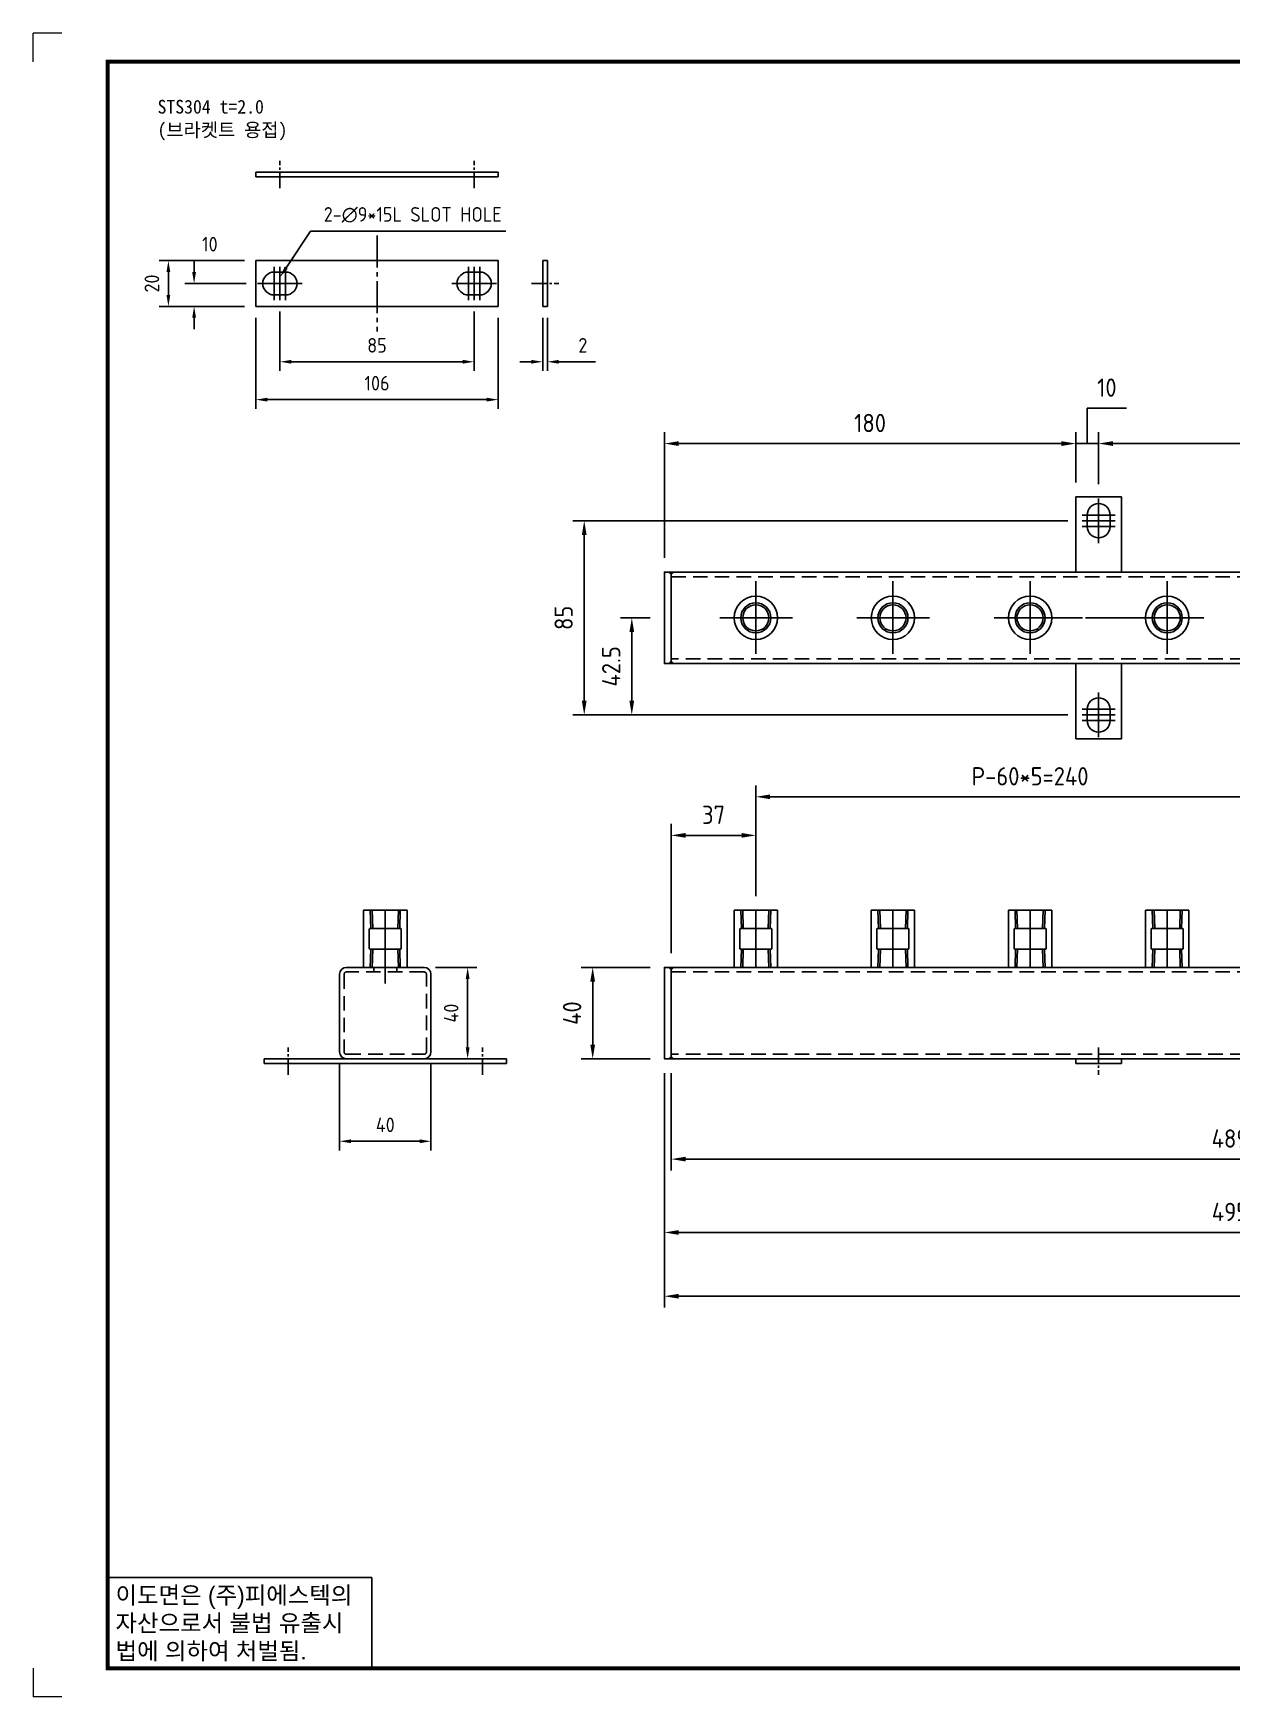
# Model space of a CAD drawing. Header units: millimetres. Extents: x 24815 to 37444, y -10619 to 6020.
# Drawn here: x 25704 to 26228, y -10619 to -9890 of the extents above; entities that cross this region are included whole.
import ezdxf
from ezdxf.enums import TextEntityAlignment as Align

# ---------------------------------------------------------------- set-up
doc = ezdxf.new("R2010")
doc.units = ezdxf.units.MM
for name, pattern in [('CENTER', [50.8, 31.75, -6.35, 6.35, -6.35]), ('CENTER1', [10, 7, -1, 1, -1]), ('HIDDEN2', [4.7625, 3.175, -1.5875])]:
    doc.linetypes.add(name, pattern=pattern)
for name, color, linetype in [('______', 7, 'Continuous'), ('CENTER', 1, 'CENTER'), ('FORMAT-1', 7, 'Continuous'), ('THIN', 3, 'Continuous')]:
    doc.layers.add(name, color=color, linetype=linetype)
doc.styles.add('h1', font='')
doc.styles.add('HAN', font='')
doc.styles.get("Standard").update_dxf_attribs({"font": 'ISOCP.SHX', "bigfont": 'WHGTXT.SHX'})
doc.styles.get('h1').set_extended_font_data('New Gulim')
doc.styles.get('HAN').set_extended_font_data('GulimChe')
doc.dimstyles.new('PS-2', dxfattribs={"dimscale": 2, "dimtxt": 3.2, "dimasz": 2.5, "dimexe": 2, "dimexo": 2.5, "dimgap": 2, "dimtad": 1, "dimtoh": 1, "dimrnd": 0.05, "dimzin": 12, "dimdsep": 46, "dimtxsty": 'Standard', "dimcen": 0, "dimclrt": 2, "dimazin": 3, "dimtfac": 1, "dimtofl": 0, "dimtmove": 0, "dimatfit": 3, "dimfxl": 0.18, "dimtolj": 1, "dimtzin": 0, "dimarcsym": 0})
doc.dimstyles.new('PS-2.5', dxfattribs={"dimscale": 2.5, "dimtxt": 3.2, "dimasz": 2.5, "dimexe": 2, "dimexo": 2.5, "dimgap": 2, "dimtad": 1, "dimtoh": 1, "dimrnd": 0.05, "dimzin": 12, "dimdsep": 46, "dimtxsty": 'Standard', "dimcen": 0, "dimclrt": 2, "dimazin": 3, "dimtfac": 1, "dimtofl": 0, "dimtmove": 0, "dimatfit": 3, "dimfxl": 0.18, "dimtolj": 1, "dimtzin": 0, "dimarcsym": 0})

# ---------------------------------------------------------------- blocks, each defined once
blk = doc.blocks.new('t3')
for p, q in [((0, 15.88), (46.25, 15.88)), ((0, 15.88), (0, 0)), ((46.25, 15.88), (46.25, 0)), ((0, 0), (46.25, 0))]:
    blk.add_line(p, q)
at = {"color": 1, "style": 'h1'}
for s, p in [('이도면은 (주)피에스텍의', (1.4, 11.29)), ('자산으로서 불법 유출시', (1.4, 6.41)), ('법에 의하여 처벌됨.', (1.4, 1.52))]:
    blk.add_text(s, height=3, dxfattribs=at).set_placement(p)
blk = doc.blocks.new('format-3')
at = {"color": 3, "lineweight": 9}
for p, q in [((0, 286.3), (0, 291.3)), ((5, 291.3), (0, 291.3)), ((0, 5), (0, 0)), ((5, 0), (0, 0))]:
    blk.add_line(p, q, dxfattribs=at)
at = {"layer": 'FORMAT-1', "const_width": 0.7}
blk.add_lwpolyline([(13, 5), (13, 286.3), (414.5, 286.3), (414.5, 5)], close=True, dxfattribs=at)
blk.add_blockref('t3', (13, 5))
at = {"style": 'HAN'}
for tag, height, p in [('MODEL-NAME', 3, (386.1, 31.53)), ('SCALE', 2.7, (320.81, 26.29)), ('PART-NAME', 3, (386.1, 26.29)), ('DRA-BY', 3, (260.72, 19.44)), ('CH-BY', 3, (277.21, 19.44)), ('APP-BY', 3, (293.7, 19.44)), ('PART-NO', 3, (386.1, 21.01)), ('CH-DATE', 2.5, (277.21, 7.47)), ('관련업체', 3, (333.52, 9.26)), ('DRA-DATE', 2.5, (260.72, 7.47)), ('APP-DATE', 2.5, (293.7, 7.47))]:
    blk.add_attdef(tag, text='', height=height, dxfattribs=at).set_placement(p, align=Align.MIDDLE_CENTER)
blk = doc.blocks.new('*D330')
at = {"layer": '______', "color": 0, "lineweight": -2, "ltscale": 10, "transparency": 16777216}
for p, q in [((25980.25, -10345.47), (25980.25, -10420.26)), ((26475.25, -10345.48), (26475.25, -10420.26)), ((25986.5, -10415.26), (26469, -10415.26))]:
    blk.add_line(p, q, dxfattribs=at)
at = {"layer": '______', "color": 0, "ltscale": 10, "transparency": 16777216}
for points in [[(25986.5, -10414.22), (25986.5, -10416.3), (25980.25, -10415.26)], [(26469, -10414.22), (26469, -10416.3), (26475.25, -10415.26)]]:
    blk.add_solid(points, dxfattribs=at)
at = {"layer": 'Defpoints', "color": 0, "ltscale": 10, "transparency": 16777216}
for p in [(25980.25, -10339.22), (26475.25, -10339.23), (26475.25, -10415.26)]:
    blk.add_point(p, dxfattribs=at)
at = {"layer": '______', "color": 2, "ltscale": 10, "transparency": 16777216, "insert": (26227.75, -10406.26), "char_height": 8, "attachment_point": 5}
blk.add_mtext('\\A1;495', dxfattribs=at)
blk = doc.blocks.new('*D331')
at = {"layer": '______', "color": 0, "lineweight": -2, "ltscale": 10, "transparency": 16777216}
for p, q in [((25983.25, -10345.47), (25983.25, -10388.14)), ((26472.25, -10345.48), (26472.25, -10388.14)), ((25989.5, -10383.14), (26466, -10383.14))]:
    blk.add_line(p, q, dxfattribs=at)
at = {"layer": '______', "color": 0, "ltscale": 10, "transparency": 16777216}
for points in [[(25989.5, -10382.1), (25989.5, -10384.18), (25983.25, -10383.14)], [(26466, -10382.1), (26466, -10384.18), (26472.25, -10383.14)]]:
    blk.add_solid(points, dxfattribs=at)
at = {"layer": 'Defpoints', "color": 0, "ltscale": 10, "transparency": 16777216}
for p in [(25983.25, -10339.22), (26472.25, -10339.23), (26472.25, -10383.14)]:
    blk.add_point(p, dxfattribs=at)
at = {"layer": '______', "color": 2, "ltscale": 10, "transparency": 16777216, "insert": (26227.75, -10374.14), "char_height": 8, "attachment_point": 5}
blk.add_mtext('\\A1;489', dxfattribs=at)
blk = doc.blocks.new('*D332')
at = {"layer": '______', "color": 0, "lineweight": -2, "ltscale": 10, "transparency": 16777216}
for p, q in [((26515.25, -10325.47), (26515.25, -10448.17)), ((25980.25, -10345.47), (25980.25, -10448.17)), ((26509, -10443.17), (25986.5, -10443.17))]:
    blk.add_line(p, q, dxfattribs=at)
at = {"layer": '______', "color": 0, "ltscale": 10, "transparency": 16777216}
for points in [[(25986.5, -10442.13), (25986.5, -10444.22), (25980.25, -10443.17)], [(26509, -10442.13), (26509, -10444.22), (26515.25, -10443.17)]]:
    blk.add_solid(points, dxfattribs=at)
at = {"layer": 'Defpoints', "color": 0, "ltscale": 10, "transparency": 16777216}
for p in [(26515.25, -10319.22), (25980.25, -10339.22), (25980.25, -10443.17)]:
    blk.add_point(p, dxfattribs=at)
at = {"layer": '______', "color": 2, "ltscale": 10, "transparency": 16777216, "insert": (26247.75, -10434.17), "char_height": 8, "attachment_point": 5}
blk.add_mtext('\\A1;535', dxfattribs=at)
blk = doc.blocks.new('*D333')
at = {"layer": '______', "color": 0, "lineweight": -2, "ltscale": 10, "transparency": 16777216}
for p, q in [((25974, -10299.22), (25943.87, -10299.22)), ((25948.87, -10332.97), (25948.87, -10305.47)), ((25974, -10339.22), (25943.87, -10339.22))]:
    blk.add_line(p, q, dxfattribs=at)
at = {"layer": '______', "color": 0, "ltscale": 10, "transparency": 16777216}
for points in [[(25947.82, -10305.47), (25949.91, -10305.47), (25948.87, -10299.22)], [(25947.82, -10332.97), (25949.91, -10332.97), (25948.87, -10339.22)]]:
    blk.add_solid(points, dxfattribs=at)
at = {"layer": 'Defpoints', "color": 0, "ltscale": 10, "transparency": 16777216}
for p in [(25948.87, -10299.22), (25980.25, -10299.22), (25980.25, -10339.22)]:
    blk.add_point(p, dxfattribs=at)
at = {"layer": '______', "color": 2, "ltscale": 10, "transparency": 16777216, "insert": (25939.87, -10319.22), "char_height": 8, "attachment_point": 5, "rotation": 90}
blk.add_mtext('\\A1;40', dxfattribs=at)
blk = doc.blocks.new('*D334')
at = {"layer": '______', "color": 0, "lineweight": -2, "ltscale": 10, "transparency": 16777216}
for p, q in [((26020.25, -10267.97), (26020.25, -10219.54)), ((26254, -10224.54), (26026.5, -10224.54)), ((26260.25, -10267.97), (26260.25, -10219.54))]:
    blk.add_line(p, q, dxfattribs=at)
at = {"layer": '______', "color": 0, "ltscale": 10, "transparency": 16777216}
for points in [[(26026.5, -10223.5), (26026.5, -10225.58), (26020.25, -10224.54)], [(26254, -10223.5), (26254, -10225.58), (26260.25, -10224.54)]]:
    blk.add_solid(points, dxfattribs=at)
at = {"layer": 'Defpoints', "color": 0, "ltscale": 10, "transparency": 16777216}
for p in [(26020.25, -10224.54), (26020.25, -10274.22), (26260.25, -10274.22)]:
    blk.add_point(p, dxfattribs=at)
at = {"layer": '______', "color": 2, "ltscale": 10, "transparency": 16777216, "insert": (26140.25, -10215.54), "char_height": 8, "attachment_point": 5}
blk.add_mtext('\\A1;P-60*5=240', dxfattribs=at)
blk = doc.blocks.new('*D335')
at = {"layer": '______', "color": 0, "lineweight": -2, "ltscale": 10, "transparency": 16777216}
for p, q in [((25983.25, -10292.97), (25983.25, -10236.41)), ((26020.25, -10267.97), (26020.25, -10236.41)), ((25989.5, -10241.41), (26014, -10241.41))]:
    blk.add_line(p, q, dxfattribs=at)
at = {"layer": '______', "color": 0, "ltscale": 10, "transparency": 16777216}
for points in [[(25989.5, -10240.36), (25989.5, -10242.45), (25983.25, -10241.41)], [(26014, -10240.36), (26014, -10242.45), (26020.25, -10241.41)]]:
    blk.add_solid(points, dxfattribs=at)
at = {"layer": 'Defpoints', "color": 0, "ltscale": 10, "transparency": 16777216}
for p in [(26020.25, -10241.41), (26020.25, -10274.22), (25983.25, -10299.22)]:
    blk.add_point(p, dxfattribs=at)
at = {"layer": '______', "color": 2, "ltscale": 10, "transparency": 16777216, "insert": (26001.75, -10232.41), "char_height": 8, "attachment_point": 5}
blk.add_mtext('\\A1;37', dxfattribs=at)
blk = doc.blocks.new('rcw345trcw45t')
for p, q in [((53002.75, -14361.01), (52983.75, -14361.01)), ((52983.75, -14361.01), (52983.75, -14386.01)), ((52987.52, -14361.01), (52987.77, -14369.01)), ((52998.97, -14361.01), (52998.72, -14369.01)), ((53002.75, -14386.01), (53002.75, -14361.01)), ((52987.52, -14386.01), (52987.77, -14378.01)), ((52998.97, -14386.01), (52998.72, -14378.01)), ((52983.75, -14386.01), (53002.75, -14386.01))]:
    blk.add_line(p, q)
blk.add_lwpolyline([(52986.25, -14377.76, 0.414214), (52986.5, -14378.01), (53000, -14378.01, 0.414214), (53000.25, -14377.76), (53000.25, -14369.26, 0.414214), (53000, -14369.01), (52986.5, -14369.01, 0.414214), (52986.25, -14369.26)], format="xyb", close=True)
at = {"layer": 'CENTER'}
blk.add_lwpolyline([(52993.25, -14386.01), (52993.25, -14378.01), (52993.25, -14369.01), (52993.25, -14361.01)], dxfattribs=at)
at = {"layer": 'THIN'}
for p, q in [((52986.67, -14361.01), (52986.92, -14369.01)), ((52999.83, -14361.01), (52999.58, -14369.01)), ((52986.67, -14386.01), (52986.92, -14378.01)), ((52999.83, -14386.01), (52999.58, -14378.01))]:
    blk.add_line(p, q, dxfattribs=at)
blk = doc.blocks.new('*D336')
at = {"color": 0, "lineweight": -2, "transparency": 16777216}
for p, q in [((25838.12, -10341.22), (25838.12, -10379.33)), ((25878.12, -10341.22), (25878.12, -10379.33)), ((25843.12, -10375.33), (25873.12, -10375.33))]:
    blk.add_line(p, q, dxfattribs=at)
at = {"color": 0, "transparency": 16777216}
for points in [[(25843.12, -10374.5), (25843.12, -10376.16), (25838.12, -10375.33)], [(25873.12, -10374.5), (25873.12, -10376.16), (25878.12, -10375.33)]]:
    blk.add_solid(points, dxfattribs=at)
at = {"layer": 'Defpoints', "color": 0, "transparency": 16777216}
for p in [(25838.12, -10336.22), (25878.12, -10336.22), (25878.12, -10375.33)]:
    blk.add_point(p, dxfattribs=at)
at = {"color": 2, "transparency": 16777216, "insert": (25858.12, -10368.13), "char_height": 6.4, "attachment_point": 5}
blk.add_mtext('\\A1;40', dxfattribs=at)
blk = doc.blocks.new('*D337')
at = {"color": 0, "lineweight": -2, "transparency": 16777216}
for p, q in [((25880.12, -10299.22), (25898.15, -10299.22)), ((25894.15, -10334.22), (25894.15, -10304.22)), ((25880.12, -10339.22), (25898.15, -10339.22))]:
    blk.add_line(p, q, dxfattribs=at)
at = {"color": 0, "transparency": 16777216}
for points in [[(25893.32, -10304.22), (25894.99, -10304.22), (25894.15, -10299.22)], [(25893.32, -10334.22), (25894.99, -10334.22), (25894.15, -10339.22)]]:
    blk.add_solid(points, dxfattribs=at)
at = {"layer": 'Defpoints', "color": 0, "transparency": 16777216}
for p in [(25875.12, -10299.22), (25894.15, -10299.22), (25875.12, -10339.22)]:
    blk.add_point(p, dxfattribs=at)
at = {"color": 2, "transparency": 16777216, "insert": (25886.95, -10319.22), "char_height": 6.4, "attachment_point": 5, "rotation": 90}
blk.add_mtext('\\A1;40', dxfattribs=at)
blk = doc.blocks.new('*D339')
at = {"color": 0, "lineweight": -2, "transparency": 16777216}
for p, q in [((25801.5, -10014.81), (25801.5, -10054.65)), ((25907.5, -10014.81), (25907.5, -10054.65)), ((25806.5, -10050.65), (25902.5, -10050.65))]:
    blk.add_line(p, q, dxfattribs=at)
at = {"color": 0, "transparency": 16777216}
for points in [[(25806.5, -10049.81), (25806.5, -10051.48), (25801.5, -10050.65)], [(25902.5, -10049.81), (25902.5, -10051.48), (25907.5, -10050.65)]]:
    blk.add_solid(points, dxfattribs=at)
at = {"layer": 'Defpoints', "color": 0, "transparency": 16777216}
for p in [(25801.5, -10009.81), (25907.5, -10009.81), (25907.5, -10050.65)]:
    blk.add_point(p, dxfattribs=at)
at = {"color": 2, "transparency": 16777216, "insert": (25854.5, -10043.45), "char_height": 6.4, "attachment_point": 5}
blk.add_mtext('\\A1;106', dxfattribs=at)
blk = doc.blocks.new('*D340')
at = {"color": 0, "lineweight": -2, "transparency": 16777216}
for p, q in [((25812, -10012.08), (25812, -10038.08)), ((25897, -10012.08), (25897, -10038.08)), ((25817, -10034.08), (25892, -10034.08))]:
    blk.add_line(p, q, dxfattribs=at)
at = {"color": 0, "transparency": 16777216}
for points in [[(25817, -10033.24), (25817, -10034.91), (25812, -10034.08)], [(25892, -10033.24), (25892, -10034.91), (25897, -10034.08)]]:
    blk.add_solid(points, dxfattribs=at)
at = {"layer": 'Defpoints', "color": 0, "transparency": 16777216}
for p in [(25812, -10007.08), (25897, -10007.08), (25897, -10034.08)]:
    blk.add_point(p, dxfattribs=at)
at = {"color": 2, "transparency": 16777216, "insert": (25854.5, -10026.88), "char_height": 6.4, "attachment_point": 5}
blk.add_mtext('\\A1;85', dxfattribs=at)
blk = doc.blocks.new('*D341')
at = {"color": 0, "lineweight": -2, "transparency": 16777216}
for p, q in [((25774.46, -9994.81), (25774.46, -9989.81)), ((25774.46, -9989.81), (25784.23, -9989.81)), ((25797.23, -9999.81), (25770.46, -9999.81)), ((25796.5, -10009.81), (25770.46, -10009.81)), ((25774.46, -10014.81), (25774.46, -10019.81))]:
    blk.add_line(p, q, dxfattribs=at)
at = {"color": 0, "transparency": 16777216}
for points in [[(25773.63, -9994.81), (25775.3, -9994.81), (25774.46, -9999.81)], [(25773.63, -10014.81), (25775.3, -10014.81), (25774.46, -10009.81)]]:
    blk.add_solid(points, dxfattribs=at)
at = {"layer": 'Defpoints', "color": 0, "transparency": 16777216}
for p in [(25774.46, -9999.81), (25802.23, -9999.81), (25801.5, -10009.81)]:
    blk.add_point(p, dxfattribs=at)
at = {"color": 2, "transparency": 16777216, "insert": (25781.35, -9982.61), "char_height": 6.4, "attachment_point": 5}
blk.add_mtext('\\A1;10', dxfattribs=at)
blk = doc.blocks.new('*D342')
at = {"color": 0, "lineweight": -2, "transparency": 16777216}
for p, q in [((25796.5, -9989.81), (25759.21, -9989.81)), ((25763.21, -9994.81), (25763.21, -10004.81)), ((25796.5, -10009.81), (25759.21, -10009.81))]:
    blk.add_line(p, q, dxfattribs=at)
at = {"color": 0, "transparency": 16777216}
for points in [[(25762.38, -9994.81), (25764.05, -9994.81), (25763.21, -9989.81)], [(25762.38, -10004.81), (25764.05, -10004.81), (25763.21, -10009.81)]]:
    blk.add_solid(points, dxfattribs=at)
at = {"layer": 'Defpoints', "color": 0, "transparency": 16777216}
for p in [(25801.5, -9989.81), (25763.21, -10009.81), (25801.5, -10009.81)]:
    blk.add_point(p, dxfattribs=at)
at = {"color": 2, "transparency": 16777216, "insert": (25756.01, -9999.81), "char_height": 6.4, "attachment_point": 5, "rotation": 90}
blk.add_mtext('\\A1;20', dxfattribs=at)
blk = doc.blocks.new('*D343')
at = {"color": 0, "lineweight": -2, "transparency": 16777216}
for p, q in [((25927.03, -10014.81), (25927.03, -10038.08)), ((25929.03, -10014.81), (25929.03, -10038.08)), ((25922.03, -10034.08), (25917.03, -10034.08)), ((25934.03, -10034.08), (25950.14, -10034.08))]:
    blk.add_line(p, q, dxfattribs=at)
at = {"color": 0, "transparency": 16777216}
for points in [[(25922.03, -10033.24), (25922.03, -10034.91), (25927.03, -10034.08)], [(25934.03, -10033.24), (25934.03, -10034.91), (25929.03, -10034.08)]]:
    blk.add_solid(points, dxfattribs=at)
at = {"layer": 'Defpoints', "color": 0, "transparency": 16777216}
for p in [(25927.03, -10009.81), (25929.03, -10009.81), (25929.03, -10034.08)]:
    blk.add_point(p, dxfattribs=at)
at = {"color": 2, "transparency": 16777216, "insert": (25944.58, -10026.87), "char_height": 6.4, "attachment_point": 5}
blk.add_mtext('\\A1;2', dxfattribs=at)
blk = doc.blocks.new('*D344')
at = {"color": 0, "lineweight": -2, "transparency": 16777216}
for p, q in [((25825.43, -9976.97), (25814.78, -9992.91)), ((25910.84, -9976.97), (25825.43, -9976.97))]:
    blk.add_line(p, q, dxfattribs=at)
at = {"color": 0, "transparency": 16777216}
blk.add_solid([(25814.09, -9992.45), (25815.47, -9993.37), (25812, -9997.07)], dxfattribs=at)
at = {"layer": 'Defpoints', "color": 0, "transparency": 16777216}
for p in [(25812, -9997.07), (25807, -10004.55)]:
    blk.add_point(p, dxfattribs=at)
at = {"color": 2, "transparency": 16777216, "insert": (25870.14, -9969.76), "char_height": 6.4, "attachment_point": 5}
blk.add_mtext('\\A1;2-∅9*15L SLOT HOLE', dxfattribs=at)
blk = doc.blocks.new('A$C26335A86')
for p, q in [((-53, 0), (53, 0)), ((-53, -2), (-53, 0)), ((53, 0), (53, -2)), ((53, -2), (-53, -2))]:
    blk.add_line(p, q)
at = {"color": 1, "linetype": 'CENTER1'}
for p, q in [((-42.5, -7), (-42.5, 5)), ((42.5, -7), (42.5, 5))]:
    blk.add_line(p, q, dxfattribs=at)
blk = doc.blocks.new('*D358')
at = {"layer": '______', "color": 0, "lineweight": -2, "ltscale": 10, "transparency": 16777216}
for p, q in [((25980.25, -10119.93), (25980.25, -10064.89)), ((25986.5, -10069.89), (26154, -10069.89)), ((26160.25, -10086.93), (26160.25, -10064.89))]:
    blk.add_line(p, q, dxfattribs=at)
at = {"layer": '______', "color": 0, "ltscale": 10, "transparency": 16777216}
for points in [[(25986.5, -10068.85), (25986.5, -10070.93), (25980.25, -10069.89)], [(26154, -10068.85), (26154, -10070.93), (26160.25, -10069.89)]]:
    blk.add_solid(points, dxfattribs=at)
at = {"layer": 'Defpoints', "color": 0, "ltscale": 10, "transparency": 16777216}
for p in [(26160.25, -10069.89), (26160.25, -10093.18), (25980.25, -10126.18)]:
    blk.add_point(p, dxfattribs=at)
at = {"layer": '______', "color": 2, "ltscale": 10, "transparency": 16777216, "insert": (26070.25, -10060.89), "char_height": 8, "attachment_point": 5}
blk.add_mtext('\\A1;180', dxfattribs=at)
blk = doc.blocks.new('*D359')
at = {"layer": '______', "color": 0, "lineweight": -2, "transparency": 16777216}
for p, q in [((26165.25, -10069.89), (26165.25, -10054.39)), ((26165.25, -10054.39), (26182.46, -10054.39)), ((26154, -10069.89), (26147.75, -10069.89)), ((26160.25, -10086.93), (26160.25, -10064.89)), ((26160.25, -10069.89), (26170.25, -10069.89)), ((26170.25, -10086.93), (26170.25, -10064.89)), ((26176.5, -10069.89), (26182.75, -10069.89))]:
    blk.add_line(p, q, dxfattribs=at)
at = {"layer": '______', "color": 0, "transparency": 16777216}
for points in [[(26154, -10068.85), (26154, -10070.93), (26160.25, -10069.89)], [(26176.5, -10068.85), (26176.5, -10070.93), (26170.25, -10069.89)]]:
    blk.add_solid(points, dxfattribs=at)
at = {"layer": 'Defpoints', "color": 0, "transparency": 16777216}
for p in [(26170.25, -10069.89), (26160.25, -10093.18), (26170.25, -10093.18)]:
    blk.add_point(p, dxfattribs=at)
at = {"layer": '______', "color": 2, "transparency": 16777216, "insert": (26173.85, -10045.39), "char_height": 8, "attachment_point": 5}
blk.add_mtext('\\A1;10', dxfattribs=at)
blk = doc.blocks.new('*D360')
at = {"layer": '______', "color": 0, "lineweight": -2, "transparency": 16777216}
for p, q in [((26170.25, -10087.66), (26170.25, -10064.89)), ((26176.5, -10069.89), (26317.76, -10069.89)), ((26324.01, -10086.93), (26324.01, -10064.89))]:
    blk.add_line(p, q, dxfattribs=at)
at = {"layer": '______', "color": 0, "transparency": 16777216}
for points in [[(26176.5, -10068.85), (26176.5, -10070.93), (26170.25, -10069.89)], [(26317.76, -10068.85), (26317.76, -10070.93), (26324.01, -10069.89)]]:
    blk.add_solid(points, dxfattribs=at)
at = {"layer": 'Defpoints', "color": 0, "transparency": 16777216}
for p in [(26324.01, -10069.89), (26324.01, -10093.18), (26170.25, -10093.91)]:
    blk.add_point(p, dxfattribs=at)
at = {"layer": '______', "color": 2, "transparency": 16777216, "insert": (26247.13, -10060.89), "char_height": 8, "attachment_point": 5}
blk.add_mtext('\\A1;153.75', dxfattribs=at)
blk = doc.blocks.new('*D361')
at = {"layer": '______', "color": 0, "lineweight": -2, "ltscale": 10, "transparency": 16777216}
for p, q in [((25974, -10146.18), (25960.98, -10146.18)), ((25965.98, -10152.43), (25965.98, -10182.43)), ((26156.73, -10188.68), (25960.98, -10188.68))]:
    blk.add_line(p, q, dxfattribs=at)
at = {"layer": '______', "color": 0, "ltscale": 10, "transparency": 16777216}
for points in [[(25964.94, -10152.43), (25967.02, -10152.43), (25965.98, -10146.18)], [(25964.94, -10182.43), (25967.02, -10182.43), (25965.98, -10188.68)]]:
    blk.add_solid(points, dxfattribs=at)
at = {"layer": 'Defpoints', "color": 0, "ltscale": 10, "transparency": 16777216}
for p in [(25980.25, -10146.18), (25965.98, -10188.68), (26162.98, -10188.68)]:
    blk.add_point(p, dxfattribs=at)
at = {"layer": '______', "color": 2, "ltscale": 10, "transparency": 16777216, "insert": (25956.98, -10167.43), "char_height": 8, "attachment_point": 5, "rotation": 90}
blk.add_mtext('\\A1;42.5', dxfattribs=at)
blk = doc.blocks.new('*D362')
at = {"layer": '______', "color": 0, "lineweight": -2, "transparency": 16777216}
for p, q in [((26156.73, -10103.68), (25940.17, -10103.68)), ((25945.17, -10182.43), (25945.17, -10109.93)), ((26156.73, -10188.68), (25940.17, -10188.68))]:
    blk.add_line(p, q, dxfattribs=at)
at = {"layer": '______', "color": 0, "transparency": 16777216}
for points in [[(25944.12, -10109.93), (25946.21, -10109.93), (25945.17, -10103.68)], [(25944.12, -10182.43), (25946.21, -10182.43), (25945.17, -10188.68)]]:
    blk.add_solid(points, dxfattribs=at)
at = {"layer": 'Defpoints', "color": 0, "transparency": 16777216}
for p in [(25945.17, -10103.68), (26162.98, -10103.68), (26162.98, -10188.68)]:
    blk.add_point(p, dxfattribs=at)
at = {"layer": '______', "color": 2, "transparency": 16777216, "insert": (25936.17, -10146.18), "char_height": 8, "attachment_point": 5, "rotation": 90}
blk.add_mtext('\\A1;85', dxfattribs=at)
blk = doc.blocks.new('A$C78D071AD')
for p, q in [((-10, -22.48), (-10, 10.5)), ((-10, 10.5), (10, 10.5)), ((10, -22.48), (10, 10.5)), ((-5, 2.5), (-5, -2.5)), ((5, 2.5), (5, -2.5)), ((-10, -22.48), (10, -22.48)), ((-10, -95.5), (-10, -62.48)), ((-10, -62.48), (10, -62.48)), ((10, -95.5), (10, -62.48)), ((-5, -87.5), (-5, -82.5)), ((5, -87.5), (5, -82.5)), ((-10, -95.5), (10, -95.5))]:
    blk.add_line(p, q)
at = {"color": 1, "linetype": 'CENTER'}
for p, q in [((0, 9.77), (0, -9.77)), ((-7.27, 2.5), (7.27, 2.5)), ((-7.27, 0), (7.27, 0)), ((-7.27, -2.5), (7.27, -2.5)), ((0, -75.23), (0, -94.77)), ((-7.27, -82.5), (7.27, -82.5)), ((-7.27, -85), (7.27, -85)), ((-7.27, -87.5), (7.27, -87.5))]:
    blk.add_line(p, q, dxfattribs=at)
at = {"color": 1, "linetype": 'CENTER1', "ltscale": 2}
blk.add_line((21, -42.5), (-21, -42.5), dxfattribs=at)
for centre, start, end in [((0, 2.5), 0, 180), ((0, -2.5), 180, 0), ((0, -82.5), 0, 180), ((0, -87.5), 180, 0)]:
    blk.add_arc(centre, 5, start, end)

msp = doc.modelspace()

# ---------------------------------------------------------------- hatches: boundary and pattern name
for points in [[(25983.24761, -10127.17955), (25982.24761, -10126.17955), (25984.24761, -10126.17955)], [(25984.24761, -10166.17955), (25983.24761, -10165.17955), (25982.24761, -10166.17955)], [(25983.24761, -10300.21794), (25982.24761, -10299.21794), (25984.24761, -10299.21794)], [(25984.24761, -10339.21794), (25983.24761, -10338.21794), (25982.24761, -10339.21794)]]:
    msp.add_hatch(color=256).paths.add_polyline_path(points)

# ---------------------------------------------------------------- linework, layer by layer
at = {"color": 1, "linetype": 'CENTER1'}
for p, q in [((25812.00133, -9958.03864), (25812.00133, -9946.03864)), ((25897.00133, -9958.03864), (25897.00133, -9946.03864)), ((25922.02891, -9999.80774), (25934.02891, -9999.80774)), ((26170.2497, -10334.21794), (26170.2497, -10346.21794))]:
    msp.add_line(p, q, dxfattribs=at)
for p, q in [((25801.50133, -9951.03864), (25907.50133, -9951.03864)), ((25801.50133, -9953.03864), (25801.50133, -9951.03864)), ((25907.50133, -9953.03864), (25801.50133, -9953.03864)), ((25907.50133, -9951.03864), (25907.50133, -9953.03864)), ((25801.50133, -10009.80774), (25801.50133, -9989.80774)), ((25801.50133, -9989.80774), (25907.50133, -9989.80774)), ((25907.50133, -10009.80774), (25907.50133, -9989.80774)), ((25929.02891, -9989.80774), (25927.02891, -9989.80774)), ((25927.02891, -10009.80774), (25927.02891, -9989.80774)), ((25929.02891, -9989.80774), (25929.02891, -10009.80774)), ((25809.50133, -9994.80774), (25814.50133, -9994.80774)), ((25899.50133, -9994.80774), (25894.50133, -9994.80774)), ((25809.50133, -10004.80774), (25814.50133, -10004.80774)), ((25899.50133, -10004.80774), (25894.50133, -10004.80774)), ((25801.50133, -10009.80774), (25907.50133, -10009.80774)), ((25929.02891, -10009.80774), (25927.02891, -10009.80774)), ((25982.24761, -10126.17955), (25984.24761, -10126.17955)), ((25982.24761, -10166.17955), (25984.24761, -10166.17955)), ((25982.24761, -10299.21794), (25984.24761, -10299.21794)), ((25982.24761, -10339.21794), (25984.24761, -10339.21794)), ((26160.2497, -10341.21794), (26160.2497, -10339.21794)), ((26160.2497, -10339.21794), (26180.2497, -10339.21794)), ((26180.2497, -10341.21794), (26180.2497, -10339.21794)), ((26180.2497, -10341.21794), (26160.2497, -10341.21794))]:
    msp.add_line(p, q)
at = {"color": 1, "linetype": 'CENTER1', "ltscale": 2}
for p, q in [((25854.50133, -9978.80404), (25854.50133, -10020.81143)), ((25858.12206, -10294.21794), (25858.12206, -10306.21794))]:
    msp.add_line(p, q, dxfattribs=at)
at = {"color": 1, "linetype": 'CENTER'}
for p, q in [((25809.50133, -10007.07773), (25809.50133, -9992.53774)), ((25812.00133, -10007.07773), (25812.00133, -9992.53774)), ((25814.50133, -10007.07773), (25814.50133, -9992.53774)), ((25894.50133, -10007.07773), (25894.50133, -9992.53774)), ((25897.00133, -10007.07773), (25897.00133, -9992.53774)), ((25899.50133, -10007.07773), (25899.50133, -9992.53774)), ((25821.77132, -9999.80774), (25802.23133, -9999.80774)), ((25906.77132, -9999.80774), (25887.23133, -9999.80774))]:
    msp.add_line(p, q, dxfattribs=at)
at = {"color": 2, "linetype": 'HIDDEN2', "ltscale": 2}
for p, q in [((25983.24761, -10128.17955), (26472.24761, -10128.17955)), ((26472.24761, -10164.17955), (25983.24761, -10164.17955)), ((25853.12206, -10299.21794), (25853.12206, -10301.21794)), ((25863.12206, -10299.21794), (25863.12206, -10301.21794)), ((25983.24761, -10301.21794), (26472.2473, -10301.23042)), ((26472.2473, -10337.23042), (25983.24761, -10337.21794))]:
    msp.add_line(p, q, dxfattribs=at)
for points in [[(25982.24761, -10126.17955), (25980.24761, -10126.17955), (25980.24761, -10166.17955), (25982.24761, -10166.17955), (25983.24761, -10165.17955), (25983.24761, -10127.17955)], [(25984.24761, -10126.17955), (26471.24761, -10126.17955), (26472.24761, -10127.17955), (26472.24761, -10165.17955), (26471.24761, -10166.17955), (25984.24761, -10166.17955), (25983.24761, -10165.17955), (25983.24761, -10127.17955)], [(25982.24761, -10299.21794), (25980.24761, -10299.21794), (25980.24761, -10339.21794), (25982.24761, -10339.21794), (25983.24761, -10338.21794), (25983.24761, -10300.21794)], [(25984.24761, -10299.21794), (26471.2473, -10299.23042), (26472.2473, -10300.23042), (26472.2473, -10338.23042), (26471.2473, -10339.23042), (25984.24761, -10339.21794), (25983.24761, -10338.21794), (25983.24761, -10300.21794)]]:
    msp.add_lwpolyline(points, close=True)
msp.add_lwpolyline([(25875.12206, -10299.21794), (25841.12206, -10299.21794, 0.414213562), (25838.12206, -10302.21794), (25838.12206, -10336.21794, 0.414213562), (25841.12206, -10339.21794), (25875.12206, -10339.21794, 0.414213562), (25878.12206, -10336.21794), (25878.12206, -10302.21794, 0.414213562)], format="xyb", close=True)
msp.add_lwpolyline([(25875.12206, -10301.21794), (25841.12206, -10301.21794, 0.414213562), (25840.12206, -10302.21794), (25840.12206, -10336.21794, 0.414213562), (25841.12206, -10337.21794), (25875.12206, -10337.21794, 0.414213562), (25876.12206, -10336.21794), (25876.12206, -10302.21794, 0.414213562)], format="xyb", close=True, dxfattribs=at)
for centre, radius in [((26020.24761, -10146.17955), 9.5), ((26080.24761, -10146.17955), 9.5), ((26140.24761, -10146.17955), 9.5), ((26200.24761, -10146.17955), 9.5), ((26020.24761, -10146.17955), 5.7225), ((26080.24761, -10146.17955), 5.7225), ((26140.24761, -10146.17955), 5.7225), ((26200.24761, -10146.17955), 5.7225)]:
    msp.add_circle(centre, radius)
for centre, start, end in [((25809.50133, -9999.80774), 90, 270), ((25814.50133, -9999.80774), 270, 90), ((25894.50133, -9999.80774), 90, 270), ((25899.50133, -9999.80774), 270, 90)]:
    msp.add_arc(centre, 5, start, end)
at = {"layer": 'CENTER'}
for p, q in [((26020.24761, -10130.17955), (26020.24761, -10162.17955)), ((26080.24761, -10130.17955), (26080.24761, -10162.17955)), ((26140.24761, -10130.17955), (26140.24761, -10162.17955)), ((26200.24761, -10130.17955), (26200.24761, -10162.17955)), ((26036.24761, -10146.17955), (26004.24761, -10146.17955)), ((26096.24761, -10146.17955), (26064.24761, -10146.17955)), ((26156.24761, -10146.17955), (26124.24761, -10146.17955)), ((26196.24761, -10146.17955), (26164.24761, -10146.17955)), ((26216.24761, -10146.17955), (26184.24761, -10146.17955))]:
    msp.add_line(p, q, dxfattribs=at)
at = {"layer": 'THIN'}
for centre in [(26020.24761, -10146.17955), (26080.24761, -10146.17955), (26140.24761, -10146.17955), (26200.24761, -10146.17955)]:
    msp.add_circle(centre, 6.5785, dxfattribs=at)

# ---------------------------------------------------------------- block references
at = {"xscale": 2.5, "yscale": 2.5, "zscale": 2.5}
msp.add_blockref('format-3', (25704.10371, -10618.50956), dxfattribs=at)
at = {"rotation": 180}
msp.add_blockref('A$C78D071AD', (26170.2497, -10188.67955), dxfattribs=at)
for name, p in [('rcw345trcw45t', (-27135.12533, 4086.78799)), ('rcw345trcw45t', (-26972.99978, 4086.78799)), ('rcw345trcw45t', (-26912.99978, 4086.78799)), ('rcw345trcw45t', (-26852.99978, 4086.78799)), ('rcw345trcw45t', (-26792.99978, 4086.78799)), ('A$C26335A86', (25858.12206, -10339.21794))]:
    msp.add_blockref(name, p)

# ---------------------------------------------------------------- texts
at = {"color": 2, "style": 'HAN'}
for s, p in [('STS304 t=2.0', (25758.46792, -9925.42266)), ('(브라켓트 용접)', (25758.46792, -9935.56974))]:
    msp.add_text(s, height=6, dxfattribs=at).set_placement(p)

# ---------------------------------------------------------------- dimensions: what is measured, and where the dimension line sits
dim = msp.add_diameter_dim_2p(p1=(25807.00127, -10004.54936), p2=(25812.00139, -9997.06612), text='2-<>*15L SLOT HOLE', dimstyle='PS-2')
dim.commit()
dim.dimension.update_dxf_attribs({"geometry": '*D344', "text_midpoint": (25870.13802, -9976.96534), "dimtype": 163})
for base, p1, p2, picture, middle in [((25774.46398, -9999.80774), (25801.50133, -10009.80774), (25802.23133, -9999.80774), '*D341', (25781.3465, -9982.60774)), ((25763.21433, -10009.80774), (25801.50133, -9989.80774), (25801.50133, -10009.80774), '*D342', (25756.0137, -9999.80774)), ((25894.15411, -10299.21794), (25875.12206, -10339.21794), (25875.12206, -10299.21794), '*D337', (25886.95411, -10319.21794))]:
    dim = msp.add_linear_dim(base=base, p1=p1, p2=p2, angle=90, dimstyle='PS-2')
    dim.commit()
    dim.dimension.update_dxf_attribs({"geometry": picture, "text_midpoint": middle})
for base, p1, p2, picture, middle in [((25907.50133, -10050.64691), (25801.50133, -10009.80774), (25907.50133, -10009.80774), '*D339', (25854.50133, -10043.44691)), ((25897.00133, -10034.07538), (25812.00133, -10007.07773), (25897.00133, -10007.07773), '*D340', (25854.50133, -10026.87538)), ((25929.02891, -10034.07538), (25927.02891, -10009.80774), (25929.02891, -10009.80774), '*D343', (25944.58235, -10026.87475)), ((25878.12206, -10375.3312), (25838.12206, -10336.21794), (25878.12206, -10336.21794), '*D336', (25858.12206, -10368.1312))]:
    dim = msp.add_linear_dim(base=base, p1=p1, p2=p2, dimstyle='PS-2')
    dim.commit()
    dim.dimension.update_dxf_attribs({"geometry": picture, "text_midpoint": middle})
at = {"layer": '______'}
for base, p1, p2, picture, middle in [((26170.2497, -10069.89194), (26160.2497, -10093.17955), (26170.2497, -10093.17955), '*D359', (26170.2497, -10045.39194)), ((26324.00889, -10069.89194), (26170.2497, -10093.90955), (26324.00889, -10093.17955), '*D360', (26247.1293, -10060.89194))]:
    dim = msp.add_linear_dim(base=base, p1=p1, p2=p2, dimstyle='PS-2.5', override={"dimtmove": 1}, dxfattribs=at)
    dim.commit()
    dim.dimension.update_dxf_attribs({"geometry": picture, "text_midpoint": middle})
at = {"layer": '______', "ltscale": 10}
for base, p1, p2, picture, middle in [((26160.2497, -10069.89194), (25980.24761, -10126.17955), (26160.2497, -10093.17955), '*D358', (26070.24865, -10060.89194)), ((26020.24761, -10241.4064), (25983.24761, -10299.21794), (26020.24761, -10274.21794), '*D335', (26001.74761, -10232.4064)), ((25980.24761, -10443.17425), (26515.2473, -10319.21794), (25980.24761, -10339.21794), '*D332', (26247.74746, -10434.17425)), ((26475.2473, -10415.26099), (25980.24761, -10339.21794), (26475.2473, -10339.23042), '*D330', (26227.74746, -10406.26099)), ((26472.2473, -10383.13784), (25983.24761, -10339.21794), (26472.2473, -10339.23042), '*D331', (26227.74746, -10374.13784))]:
    dim = msp.add_linear_dim(base=base, p1=p1, p2=p2, dimstyle='PS-2.5', dxfattribs=at)
    dim.commit()
    dim.dimension.update_dxf_attribs({"geometry": picture, "text_midpoint": middle})
at = {"layer": '______'}
dim = msp.add_linear_dim(base=(25945.16555, -10103.67955), p1=(26162.9797, -10188.67955), p2=(26162.9797, -10103.67955), angle=90, dimstyle='PS-2.5', override={"dimtmove": 1}, dxfattribs=at)
dim.commit()
dim.dimension.update_dxf_attribs({"geometry": '*D362', "text_midpoint": (25936.16555, -10146.17955)})
at = {"layer": '______', "ltscale": 10}
for base, p1, p2, picture, middle in [((25965.98193, -10188.67955), (25980.24761, -10146.17955), (26162.9797, -10188.67955), '*D361', (25956.98114, -10167.42955)), ((25948.86647, -10299.21794), (25980.24761, -10339.21794), (25980.24761, -10299.21794), '*D333', (25939.86647, -10319.21794))]:
    dim = msp.add_linear_dim(base=base, p1=p1, p2=p2, angle=90, dimstyle='PS-2.5', dxfattribs=at)
    dim.commit()
    dim.dimension.update_dxf_attribs({"geometry": picture, "text_midpoint": middle})
dim = msp.add_linear_dim(base=(26020.24761, -10224.5396), p1=(26260.24761, -10274.21794), p2=(26020.24761, -10274.21794), text='P-60*5=<>', dimstyle='PS-2.5', dxfattribs=at)
dim.commit()
dim.dimension.update_dxf_attribs({"geometry": '*D334', "text_midpoint": (26140.24761, -10215.53881)})

doc.saveas('drawing.dxf')
